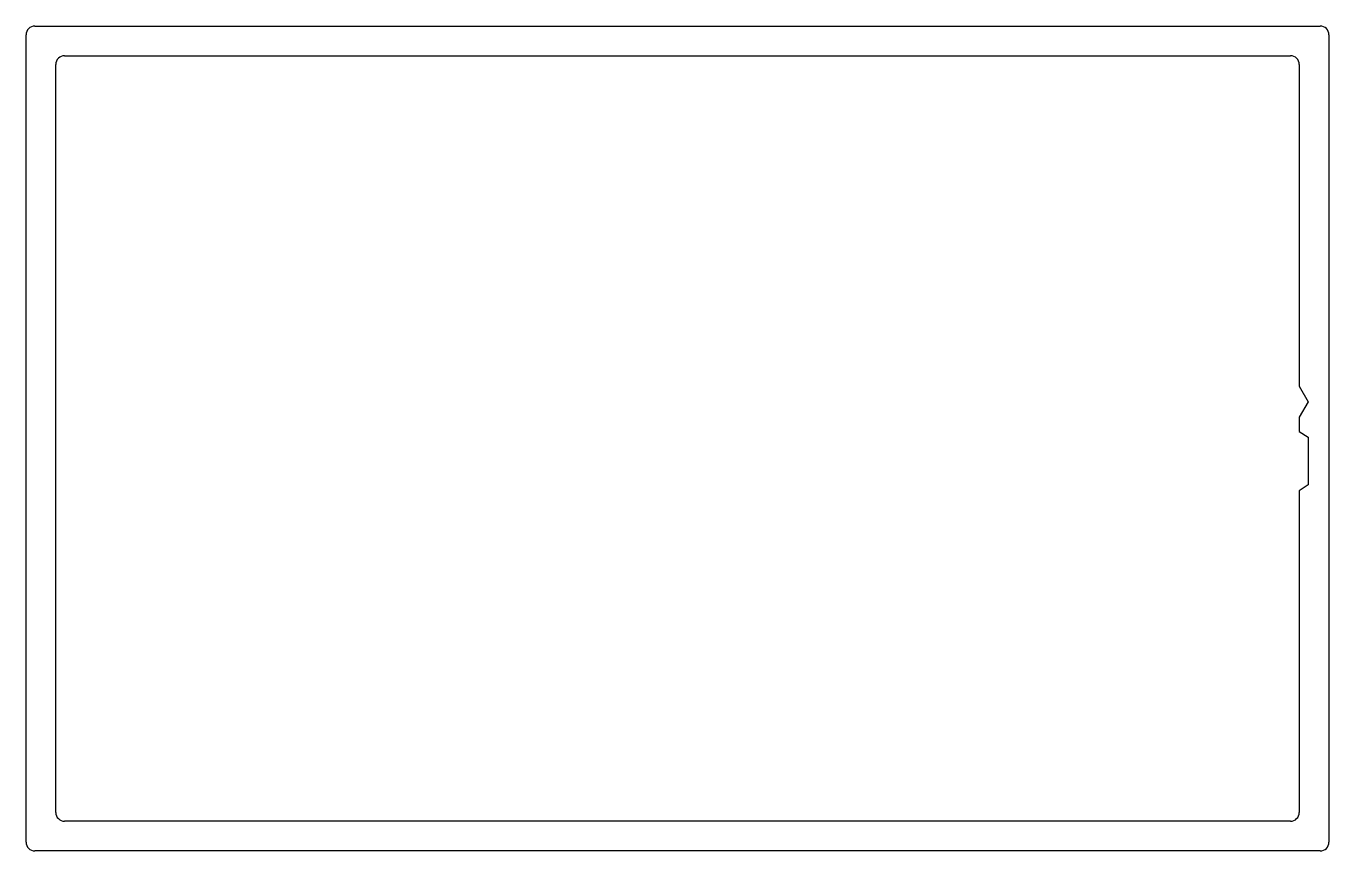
# Model space of a CAD drawing. Extents: x 1080.6 to 1124.5, y 510.2 to 538.
import ezdxf

# ---------------------------------------------------------------- set-up
doc = ezdxf.new("R2010")
doc.units = 0
doc.layers.add('\\M+5B1EA\\M+5D7A2', color=1, linetype='CONTINUOUS')

msp = doc.modelspace()

# ---------------------------------------------------------------- linework, layer by layer
at = {"layer": '\\M+5B1EA\\M+5D7A2', "color": 0}
for p, q in [((1080.866, 538.044), (1124.166, 538.044)), ((1080.566, 510.544), (1080.566, 537.744)), ((1124.466, 537.744), (1124.466, 510.544)), ((1081.866, 537.044), (1123.166, 537.044)), ((1081.566, 511.544), (1081.566, 536.744)), ((1123.466, 536.744), (1123.466, 525.904)), ((1123.466, 525.904), (1123.766, 525.384)), ((1123.766, 525.384), (1123.466, 524.865)), ((1123.466, 524.865), (1123.466, 524.384)), ((1123.466, 524.384), (1123.766, 524.184)), ((1123.766, 524.184), (1123.766, 522.584)), ((1123.766, 522.584), (1123.466, 522.384)), ((1123.466, 522.384), (1123.466, 511.544)), ((1123.166, 511.244), (1081.866, 511.244)), ((1124.166, 510.244), (1080.866, 510.244))]:
    msp.add_line(p, q, dxfattribs=at)
for centre, start, end in [((1080.866, 537.744), 90, 180), ((1124.166, 537.744), 0, 90), ((1081.866, 536.744), 90, 180), ((1123.166, 536.744), 0, 90), ((1081.866, 511.544), 180, 270), ((1123.166, 511.544), 270, 360), ((1080.866, 510.544), 180, 270), ((1124.166, 510.544), 270, 360)]:
    msp.add_arc(centre, 0.3, start, end, dxfattribs=at)

doc.saveas('drawing.dxf')
